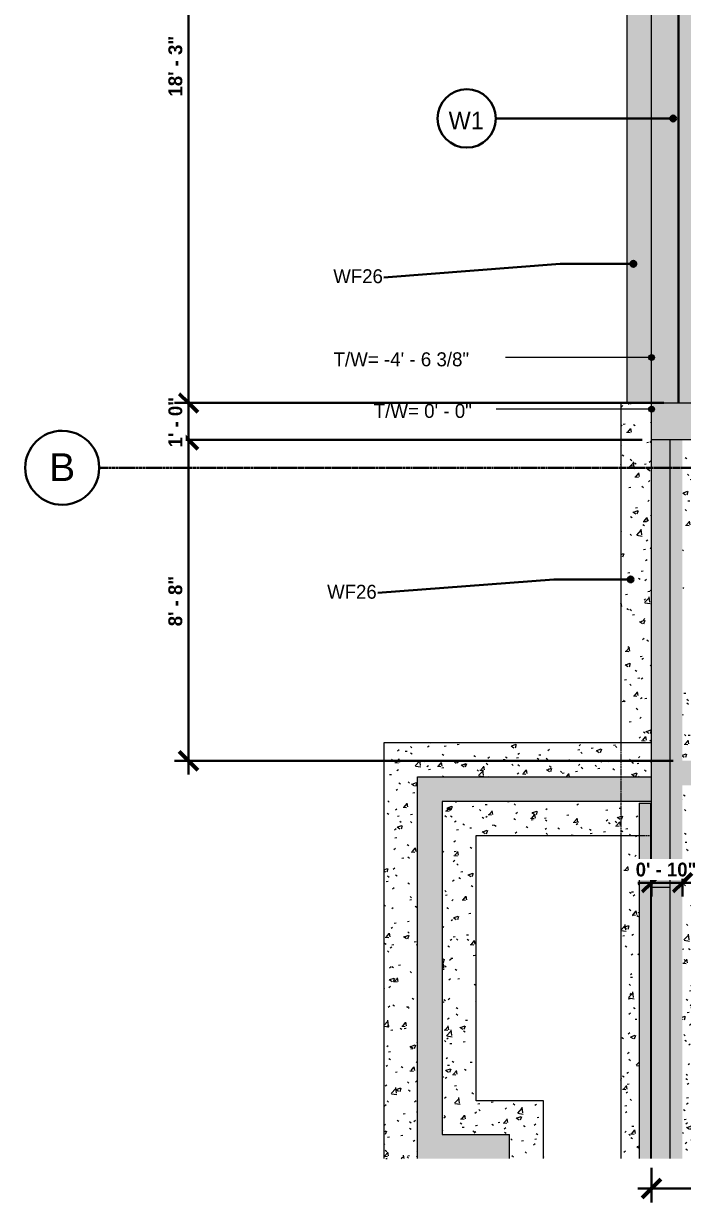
# Model space of a CAD drawing. Header units: inches. Extents: x -4033 to -3004, y 11263 to 12032.
# Drawn here: x -4032.8 to -3819.3, y 11297 to 11679.2 of the extents above; entities that cross this region are included whole.
import ezdxf

# ---------------------------------------------------------------- set-up
doc = ezdxf.new("R2010")
doc.units = ezdxf.units.IN
doc.header["$MEASUREMENT"] = 0
for name, pattern in [('Dash', [0.25, 0.125, -0.125]), ('Grid Line 1_2_', [0.875, 0.5, -0.125, 0.125, -0.125]), ('Hidden 1_8_', [0.1875, 0.125, -0.0625])]:
    doc.linetypes.add(name, pattern=pattern)
for name, color, linetype, lineweight in [('A-ANNO-DIMS', 211, 'Continuous', 9), ('A-ANNO-DIMS-48', 211, 'Continuous', 9), ('A-WALL', 113, 'Continuous', 18), ('A-WALL-IDEN', 211, 'Continuous', 30), ('G-ANNO-DIMS', 111, 'Continuous', 9), ('S-BEAM', 12, 'Continuous', 9), ('S-FNDN', 32, 'Continuous', 18), ('S-FNDN-HDLN', 4, 'Dash', 9), ('S-FNDN-IDEN', 2, 'Continuous', 30), ('S-GRID', 1, 'Continuous', 9), ('S-GRID-IDEN', 1, 'Continuous', 30)]:
    doc.layers.add(name, color=color, linetype=linetype, lineweight=lineweight)
doc.styles.add('Arial', font='arial.ttf', dxfattribs={"height": 9})
doc.styles.add('Century Gothic', font='', dxfattribs={"height": 4.5})
doc.styles.add('Century Gothic_1', font='', dxfattribs={"height": 4.535433})
doc.styles.add('Century Gothic_2', font='', dxfattribs={"height": 5.669291})
doc.styles.add('Century Gothic_B', font='', dxfattribs={"height": 4.5})
doc.styles.get('Century Gothic').set_extended_font_data('Century Gothic')
doc.styles.get('Century Gothic_1').set_extended_font_data('Century Gothic')
doc.styles.get('Century Gothic_2').set_extended_font_data('Century Gothic')
doc.styles.get('Century Gothic_B').set_extended_font_data('Century Gothic', bold=True)
doc.dimstyles.new('OD__1_16__Tol__', dxfattribs={"dimscale": 12, "dimtxt": 4.698757, "dimasz": 0.5, "dimexe": 0.375, "dimexo": 0.25, "dimgap": 0.0625, "dimtad": 1, "dimdec": 4, "dimrnd": 0.0625, "dimzin": 3, "dimdsep": 46, "dimlunit": 4, "dimtxsty": 'Century Gothic_B', "dimblk1": 'OBLIQUE', "dimblk2": 'OBLIQUE', "dimsah": 1, "dimcen": 0.09, "dimdle": 0.375, "dimazin": 0, "dimtfac": 1, "dimtdec": 4, "dimtix": 1, "dimtmove": 0, "dimatfit": 3, "dimfxl": 1, "dimtvp": 1, "dimtfill": 1, "dimfrac": 2, "dimtolj": 1, "dimtzin": 0, "dimlwd": 30, "dimlwe": 30, "dimarcsym": 2})
doc.dimstyles.new('OD__1_4__Tol__', dxfattribs={"dimscale": 12, "dimtxt": 4.698757, "dimasz": 0.5, "dimexe": 0.375, "dimexo": 0.25, "dimgap": 0.0625, "dimtad": 1, "dimrnd": 0.25, "dimzin": 1, "dimdsep": 46, "dimlunit": 4, "dimtxsty": 'Century Gothic_B', "dimblk1": 'OBLIQUE', "dimblk2": 'OBLIQUE', "dimsah": 1, "dimcen": 0.09, "dimdle": 0.375, "dimazin": 0, "dimtfac": 1, "dimtdec": 4, "dimtix": 1, "dimtmove": 0, "dimatfit": 3, "dimfxl": 1, "dimtvp": 1, "dimtfill": 1, "dimfrac": 2, "dimtolj": 1, "dimtzin": 0, "dimlwd": 30, "dimlwe": 30, "dimarcsym": 2})
pattern_1 = [(50, (0, 0), (13.77135, -1.20496), [1.44, -15.84]), (355, (0, 0), (-2.66442, 14.442176), [1.152, -12.672]), (100.451, (1.148, -0.1), (11.107076, 13.237366), [1.224, -13.462]), (46.184, (0, 3.84), (20.491284, -3.17785), [2.16, -23.76]), (96.636, (1.708, 3.575), (17.94587, 18.703152), [1.836, -20.193]), (351.184, (0, 3.84), (17.94541, 18.702614), [1.728, -19.008]), (21, (1.92, 2.88), (11.460518, -7.730365), [1.44, -15.84]), (326, (1.92, 2.88), (4.671352, 13.923149), [1.152, -12.672]), (71.451, (2.875, 2.236), (16.13207, 6.192844), [1.224, -13.462]), (37.5, (0, 0), (0.2331231, 6.3917502), [0.634, -11.885, 0.634, -12.23, -12.72]), (37.5, (0, 0), (0.2331231, 6.3917502), [-25.382, 0.634, -12.086]), (7.5, (0, 0), (5.0507295, 7.573041), [0.634, -6.701, 0.634, -11.597, -4.848]), (7.5, (0, 0), (5.0507295, 7.573041), [-19.565, 0.634, -4.214]), (327.5, (-4.282, 0), (10.2495805, -0.4328898), [0.634, -4.166, 0.634, -14.342, -19.872]), (327.5, (-4.282, 0), (10.2495805, -0.4328898), [-19.776, 0.634, -19.238]), (317.5, (-6.202, 0), (11.19739, 1.922144), [0.634, -5.606, 0.634, -9.312, -14.112]), (317.5, (-6.202, 0), (11.19739, 1.922144), [-16.186, 0.634, -13.478])]

# ---------------------------------------------------------------- blocks, each defined once
blk = doc.blocks.new('L-Angle - GALV_ ANGLE - T_B_D_-1693491-FOUNDATION PLAN - Callout 1')
at = {"layer": 'S-BEAM', "linetype": 'Hidden 1_8_'}
blk.add_line((-45.9, -0.83), (69.39, -0.83), dxfattribs=at)
blk = doc.blocks.new('Grid - Grid Head - Circle-1738874-FOUNDATION PLAN - Callout 1')
at = {"layer": 'S-GRID-IDEN'}
for start, end in [(360, 180), (180, 360)]:
    blk.add_arc((0, 0), 0.25, start, end, dxfattribs=at)
blk = doc.blocks.new('DIMBLOCK1-FOUNDATION PLAN - Callout 1')
at = {"layer": 'A-ANNO-DIMS-48', "lineweight": 30}
for p, q in [((-3583.32, 11433.19), (-3583.32, 11297)), ((-3583.32, 11301.5), (-3583.32, 11433.19)), ((-3829.32, 11301.5), (-3829.32, 11308.22)), ((-3829.32, 11307.85), (-3829.32, 11297)), ((-3833.82, 11301.5), (-3583.32, 11301.5))]:
    blk.add_line(p, q, dxfattribs=at)
at = {"layer": 'A-ANNO-DIMS-48', "lineweight": 50}
for p, q in [((-3829.32, 11301.5), (-3826.32, 11304.5)), ((-3583.32, 11301.5), (-3580.32, 11304.5)), ((-3829.32, 11301.5), (-3832.32, 11298.5)), ((-3583.32, 11301.5), (-3586.32, 11298.5))]:
    blk.add_line(p, q, dxfattribs=at)
at = {"layer": 'A-ANNO-DIMS-48', "color": 0, "lineweight": 30, "insert": (-3716.47, 11308.02), "char_height": 4.5, "width": 24.344, "attachment_point": 1, "line_spacing_factor": 0.984502, "style": 'Century Gothic_B', "bg_fill": 3, "box_fill_scale": 1.25, "bg_fill_color": 256, "bg_fill_true_color": 13158600, "bg_fill_transparency": 0}
blk.add_mtext('20\' - 6"', dxfattribs=at)
blk = doc.blocks.new('_Oblique')
at = {"color": 0, "linetype": 'ByBlock', "lineweight": -2}
blk.add_line((-0.5, -0.5), (0.5, 0.5), dxfattribs=at)
blk = doc.blocks.new('DIMBLOCK7-FOUNDATION PLAN - Callout 1')
at = {"layer": 'A-ANNO-DIMS-48', "lineweight": 50}
for p, q in [((-3829.32, 11400.66), (-3826.32, 11403.66)), ((-3819.32, 11400.66), (-3816.32, 11403.66)), ((-3829.32, 11400.66), (-3832.32, 11397.66)), ((-3819.32, 11400.66), (-3822.32, 11397.66))]:
    blk.add_line(p, q, dxfattribs=at)
at = {"layer": 'A-ANNO-DIMS-48', "lineweight": 30}
for p, q in [((-3829.32, 11401.9), (-3829.32, 11396.16)), ((-3829.32, 11400.66), (-3829.32, 11401.9)), ((-3819.32, 11401.9), (-3819.32, 11396.16)), ((-3819.32, 11400.66), (-3819.32, 11401.9)), ((-3833.82, 11400.66), (-3819.32, 11400.66))]:
    blk.add_line(p, q, dxfattribs=at)
at = {"layer": 'A-ANNO-DIMS-48', "color": 0, "lineweight": 30, "insert": (-3834.47, 11407.17), "char_height": 4.5, "width": 24.344, "attachment_point": 1, "line_spacing_factor": 0.984502, "style": 'Century Gothic_B', "bg_fill": 3, "box_fill_scale": 1.25, "bg_fill_color": 256, "bg_fill_true_color": 13158600, "bg_fill_transparency": 0}
blk.add_mtext('0\' - 10"', dxfattribs=at)
blk = doc.blocks.new('DIMBLOCK8-FOUNDATION PLAN - Callout 1')
at = {"layer": 'A-ANNO-DIMS-48', "lineweight": 30}
for p, q in [((-3587.32, 11433.19), (-3587.32, 11396.16)), ((-3587.32, 11400.66), (-3587.32, 11433.19)), ((-3819.32, 11401.9), (-3819.32, 11396.16)), ((-3819.32, 11400.66), (-3819.32, 11401.9)), ((-3819.32, 11400.66), (-3587.32, 11400.66))]:
    blk.add_line(p, q, dxfattribs=at)
at = {"layer": 'A-ANNO-DIMS-48', "lineweight": 50}
for p, q in [((-3819.32, 11400.66), (-3816.32, 11403.66)), ((-3587.32, 11400.66), (-3584.32, 11403.66)), ((-3819.32, 11400.66), (-3822.32, 11397.66)), ((-3587.32, 11400.66), (-3590.32, 11397.66))]:
    blk.add_line(p, q, dxfattribs=at)
at = {"layer": 'A-ANNO-DIMS-48', "color": 0, "lineweight": 30, "insert": (-3713.47, 11407.17), "char_height": 4.5, "width": 24.344, "attachment_point": 1, "line_spacing_factor": 0.984502, "style": 'Century Gothic_B', "bg_fill": 3, "box_fill_scale": 1.25, "bg_fill_color": 256, "bg_fill_true_color": 13158600, "bg_fill_transparency": 0}
blk.add_mtext('19\' - 4"', dxfattribs=at)
blk = doc.blocks.new('Wall Type - Familia4-287244-FOUNDATION PLAN - Callout 1')
at = {"layer": 'A-WALL-IDEN'}
blk.add_circle((0, 0), 0.1969, dxfattribs=at)
blk = doc.blocks.new('DIMBLOCK17-FOUNDATION PLAN - Callout 1')
at = {"layer": 'A-ANNO-DIMS-48', "lineweight": 50}
for p, q in [((-3979.38, 11544.19), (-3982.38, 11547.19)), ((-3979.38, 11544.19), (-3976.38, 11541.19)), ((-3979.38, 11440.19), (-3982.38, 11443.19)), ((-3979.38, 11440.19), (-3976.38, 11437.19))]:
    blk.add_line(p, q, dxfattribs=at)
at = {"layer": 'A-ANNO-DIMS-48', "lineweight": 30}
for p, q in [((-3832.32, 11544.19), (-3983.88, 11544.19)), ((-3979.38, 11435.69), (-3979.38, 11544.19)), ((-3979.38, 11544.19), (-3832.32, 11544.19)), ((-3822.32, 11440.19), (-3983.88, 11440.19)), ((-3979.38, 11440.19), (-3822.32, 11440.19))]:
    blk.add_line(p, q, dxfattribs=at)
at = {"layer": 'A-ANNO-DIMS-48', "color": 0, "lineweight": 30, "insert": (-3985.9, 11483.8), "char_height": 4.5, "width": 20.1375, "attachment_point": 1, "rotation": 90, "line_spacing_factor": 0.984502, "style": 'Century Gothic_B', "bg_fill": 3, "box_fill_scale": 1.25, "bg_fill_color": 256, "bg_fill_true_color": 13158600, "bg_fill_transparency": 0}
blk.add_mtext('8\' - 8"', dxfattribs=at)
blk = doc.blocks.new('DIMBLOCK18-FOUNDATION PLAN - Callout 1')
at = {"layer": 'A-ANNO-DIMS-48', "lineweight": 50}
for p, q in [((-3979.38, 11556.19), (-3982.38, 11559.19)), ((-3979.38, 11556.19), (-3976.38, 11553.19)), ((-3979.38, 11544.19), (-3982.38, 11547.19)), ((-3979.38, 11544.19), (-3976.38, 11541.19))]:
    blk.add_line(p, q, dxfattribs=at)
at = {"layer": 'A-ANNO-DIMS-48', "lineweight": 30}
for p, q in [((-3825.32, 11556.19), (-3983.88, 11556.19)), ((-3979.38, 11544.19), (-3979.38, 11556.19)), ((-3979.38, 11556.19), (-3825.32, 11556.19)), ((-3832.32, 11544.19), (-3983.88, 11544.19)), ((-3979.38, 11544.19), (-3832.32, 11544.19))]:
    blk.add_line(p, q, dxfattribs=at)
at = {"layer": 'A-ANNO-DIMS-48', "color": 0, "lineweight": 30, "insert": (-3985.9, 11541.8), "char_height": 4.5, "width": 20.1375, "attachment_point": 1, "rotation": 90, "line_spacing_factor": 0.984502, "style": 'Century Gothic_B', "bg_fill": 3, "box_fill_scale": 1.25, "bg_fill_color": 256, "bg_fill_true_color": 13158600, "bg_fill_transparency": 0}
blk.add_mtext('1\' - 0"', dxfattribs=at)
blk = doc.blocks.new('DIMBLOCK19-FOUNDATION PLAN - Callout 1')
at = {"layer": 'A-ANNO-DIMS-48', "lineweight": 50}
for p, q in [((-3979.38, 11775.19), (-3982.38, 11778.19)), ((-3979.38, 11775.19), (-3976.38, 11772.19)), ((-3979.38, 11556.19), (-3982.38, 11559.19)), ((-3979.38, 11556.19), (-3976.38, 11553.19))]:
    blk.add_line(p, q, dxfattribs=at)
at = {"layer": 'A-ANNO-DIMS-48', "lineweight": 30}
for p, q in [((-3754.32, 11775.19), (-3983.88, 11775.19)), ((-3979.38, 11556.19), (-3979.38, 11775.19)), ((-3979.38, 11775.19), (-3754.32, 11775.19)), ((-3825.32, 11556.19), (-3983.88, 11556.19)), ((-3979.38, 11556.19), (-3825.32, 11556.19))]:
    blk.add_line(p, q, dxfattribs=at)
at = {"layer": 'A-ANNO-DIMS-48', "color": 0, "lineweight": 30, "insert": (-3985.9, 11655.55), "char_height": 4.5, "width": 24.344, "attachment_point": 1, "rotation": 90, "line_spacing_factor": 0.984502, "style": 'Century Gothic_B', "bg_fill": 3, "box_fill_scale": 1.25, "bg_fill_color": 256, "bg_fill_true_color": 13158600, "bg_fill_transparency": 0}
blk.add_mtext('18\' - 3"', dxfattribs=at)

msp = doc.modelspace()

# ---------------------------------------------------------------- hatches: boundary and pattern name
at = {"layer": 'A-WALL'}
for points in [[(-3732.95739, 11432.1894), (-3587.32374, 11432.1894), (-3587.32374, 11440.1894), (-3819.32374, 11440.1894), (-3819.32374, 11432.1894), (-3809.32374, 11432.1894)], [(-3905.12374, 11426.9894), (-3829.32374, 11426.9894), (-3829.32374, 11434.9894), (-3905.12374, 11434.9894)], [(-3905.12374, 11311.20316), (-3897.12374, 11311.20316), (-3897.12374, 11426.9894), (-3905.12374, 11426.9894), (-3905.12374, 11342.52273)], [(-3897.12374, 11311.20316), (-3875.32374, 11311.20316), (-3875.32374, 11318.9894), (-3897.12374, 11318.9894)]]:
    msp.add_hatch(color=256, dxfattribs=at).paths.add_polyline_path(points, flags=0)
at = {"layer": 'A-WALL-IDEN'}
h = msp.add_hatch(color=256, dxfattribs=at)
edge = h.paths.add_edge_path(flags=0)
edge.add_arc((-3822.32374, 11648.43091), 0.9375, 0, 360)
at = {"layer": 'G-ANNO-DIMS'}
h = msp.add_hatch(color=256, dxfattribs=at)
edge = h.paths.add_edge_path(flags=0)
edge.add_arc((-3829.32374, 11570.92925), 0.9375, 0, 360)
h = msp.add_hatch(color=256, dxfattribs=at)
edge = h.paths.add_edge_path(flags=0)
edge.add_arc((-3829.32374, 11554.20249), 0.9375, 0, 360)
at = {"layer": 'S-BEAM'}
msp.add_hatch(color=253, dxfattribs=at).paths.add_polyline_path([(-3829.32374, 11311.20316), (-3829.32374, 11426.4894), (-3833.32374, 11426.4894), (-3833.32374, 11311.20316)], flags=0)
at = {"layer": 'S-FNDN', "lineweight": 9}
h = msp.add_hatch(dxfattribs=at)
h.set_pattern_fill('FP_3', color=256, style=0, pattern_type=2)
h.set_pattern_definition(pattern_1)
h.paths.add_polyline_path([(-3809.32374, 11529.1894), (-3807.32374, 11529.1894), (-3807.32374, 11544.1894), (-3809.32374, 11544.1894)], flags=0)
h.paths.add_polyline_path([(-3807.32374, 11556.1894), (-3807.32374, 11830.9894), (-3815.32374, 11830.9894), (-3815.32374, 11556.1894), (-3809.32374, 11556.1894)], flags=0)
h.paths.add_polyline_path([(-3829.32374, 11556.1894), (-3829.32374, 11830.9894), (-3837.32374, 11830.9894), (-3837.32374, 11556.1894)], flags=0)
at = {"layer": 'S-FNDN'}
for points in [[(-3820.82374, 11556.1894), (-3820.82374, 11830.9894), (-3829.32374, 11830.9894), (-3829.32374, 11556.1894)], [(-3820.32374, 11556.1894), (-3820.32374, 11830.9894), (-3820.82374, 11830.9894), (-3820.82374, 11556.1894)], [(-3815.32374, 11556.1894), (-3815.32374, 11830.9894), (-3820.32374, 11830.9894), (-3820.32374, 11556.1894)], [(-3829.32374, 11544.1894), (-3599.32374, 11544.1894), (-3599.32374, 11556.1894), (-3829.32374, 11556.1894)], [(-3829.32374, 11399.1894), (-3823.32374, 11399.1894), (-3823.32374, 11544.1894), (-3829.32374, 11544.1894), (-3829.32374, 11415.9894)], [(-3819.32374, 11311.20316), (-3819.32374, 11544.1894), (-3823.32374, 11544.1894), (-3823.32374, 11311.20316)], [(-3823.32374, 11311.20316), (-3823.32374, 11399.1894), (-3829.32374, 11399.1894), (-3829.32374, 11311.20316)]]:
    msp.add_hatch(color=256, dxfattribs=at).paths.add_polyline_path(points, flags=0)
at = {"layer": 'S-FNDN', "lineweight": 9}
h = msp.add_hatch(dxfattribs=at)
h.set_pattern_fill('FP_3', color=256, style=0, pattern_type=2)
h.set_pattern_definition(pattern_1)
h.paths.add_polyline_path([(-3809.32374, 11311.20316), (-3809.32374, 11432.1894), (-3819.32374, 11432.1894), (-3819.32374, 11311.20316), (-3810.81728, 11311.20316)], flags=0)
h.paths.add_polyline_path([(-3833.32374, 11311.20316), (-3833.32374, 11415.9894), (-3839.32374, 11415.9894), (-3839.32374, 11311.20316)], flags=0)
h.paths.add_polyline_path([(-3819.32374, 11440.1894), (-3809.32374, 11440.1894), (-3809.32374, 11466.9894), (-3818.82374, 11466.9894), (-3818.82374, 11514.9894), (-3809.32374, 11514.9894), (-3809.32374, 11544.1894), (-3819.32374, 11544.1894), (-3819.32374, 11468.1894)], flags=0)
h.paths.add_polyline_path([(-3839.32374, 11445.9894), (-3829.32374, 11445.9894), (-3829.32374, 11556.1894), (-3839.32374, 11556.1894), (-3839.32374, 11544.1894)], flags=0)
h = msp.add_hatch(dxfattribs=at)
h.set_pattern_fill('FP_3', color=256, style=0, pattern_type=2)
h.set_pattern_definition(pattern_1)
h.paths.add_polyline_path([(-3905.12374, 11311.20316), (-3905.12374, 11434.9894), (-3886.12374, 11434.9894), (-3886.12374, 11445.9894), (-3916.12374, 11445.9894), (-3916.12374, 11311.20316), (-3913.22362, 11311.20316)], flags=0)
h.paths.add_polyline_path([(-3886.12374, 11318.9894), (-3886.12374, 11426.9894), (-3897.12374, 11426.9894), (-3897.12374, 11318.9894), (-3889.1304, 11318.9894)], flags=0)
h = msp.add_hatch(dxfattribs=at)
h.set_pattern_fill('FP_3', color=256, style=0, pattern_type=2)
h.set_pattern_definition(pattern_1)
h.paths.add_polyline_path([(-3833.32374, 11415.9894), (-3833.32374, 11426.4894), (-3829.32374, 11426.4894), (-3829.32374, 11426.9894), (-3886.12374, 11426.9894), (-3886.12374, 11415.9894), (-3839.32374, 11415.9894)], flags=0)
h.paths.add_polyline_path([(-3886.12374, 11434.9894), (-3829.32374, 11434.9894), (-3829.32374, 11445.9894), (-3886.12374, 11445.9894)], flags=0)
h = msp.add_hatch(dxfattribs=at)
h.set_pattern_fill('FP_3', color=256, style=0, pattern_type=2)
h.set_pattern_definition(pattern_1)
h.paths.add_polyline_path([(-3864.32374, 11311.20316), (-3864.32374, 11329.9894), (-3886.12374, 11329.9894), (-3886.12374, 11318.9894), (-3875.32374, 11318.9894), (-3875.32374, 11311.20316)], flags=0)
at = {"layer": 'S-FNDN-IDEN'}
h = msp.add_hatch(color=256, dxfattribs=at)
edge = h.paths.add_edge_path(flags=0)
edge.add_arc((-3835.22593, 11601.29349), 0.9375, 0, 360)
h = msp.add_hatch(color=256, dxfattribs=at)
edge = h.paths.add_edge_path(flags=0)
edge.add_arc((-3836.09448, 11498.98916), 0.9375, 0, 360)

# ---------------------------------------------------------------- linework, layer by layer
at = {"layer": 'A-WALL'}
for p, q in [((-3905.12374, 11434.9894), (-3829.32374, 11434.9894)), ((-3905.12374, 11311.20316), (-3905.12374, 11434.9894)), ((-3829.32374, 11426.9894), (-3897.12374, 11426.9894)), ((-3897.12374, 11426.9894), (-3897.12374, 11318.9894)), ((-3897.12374, 11318.9894), (-3875.32374, 11318.9894)), ((-3875.32374, 11311.20316), (-3875.32374, 11318.9894))]:
    msp.add_line(p, q, dxfattribs=at)
at = {"layer": 'A-WALL-IDEN'}
msp.add_line((-3822.32374, 11648.43091), (-3879.77256, 11648.43091), dxfattribs=at)
msp.add_circle((-3822.32374, 11648.43091), 0.9375, dxfattribs=at)
at = {"layer": 'G-ANNO-DIMS'}
for p, q in [((-3861.0495, 11570.92925), (-3884.66228, 11570.92925)), ((-3829.32374, 11570.92925), (-3861.0495, 11570.92925)), ((-3868.58959, 11554.20249), (-3884.99062, 11554.20249)), ((-3829.32374, 11554.20249), (-3868.58959, 11554.20249))]:
    msp.add_line(p, q, dxfattribs=at)
for centre in [(-3829.32374, 11570.92925), (-3829.32374, 11554.20249)]:
    msp.add_circle(centre, 0.9375, dxfattribs=at)
at = {"layer": 'S-BEAM', "color": 143}
for q in [(-3829.32374, 11426.4894), (-3833.32374, 11311.20316)]:
    msp.add_line((-3833.32374, 11426.4894), q, dxfattribs=at)
at = {"layer": 'S-FNDN'}
for p, q in [((-3829.32374, 11311.20316), (-3829.32374, 11959.49916)), ((-3820.82374, 11830.9894), (-3820.82374, 11556.1894)), ((-3820.32374, 11556.1894), (-3820.32374, 11830.9894)), ((-3829.32374, 11556.1894), (-3485.32374, 11556.1894)), ((-3587.32374, 11544.1894), (-3829.32374, 11544.1894)), ((-3823.32374, 11311.20316), (-3823.32374, 11544.1894)), ((-3829.32374, 11399.1894), (-3823.32374, 11399.1894))]:
    msp.add_line(p, q, dxfattribs=at)
at = {"layer": 'S-FNDN', "color": 253}
for p, q in [((-3837.32374, 11830.9894), (-3837.32374, 11556.1894)), ((-3839.32374, 11556.1894), (-3837.32374, 11556.1894)), ((-3839.32374, 11556.1894), (-3839.32374, 11445.9894)), ((-3916.12374, 11445.9894), (-3916.12374, 11311.20316)), ((-3829.32374, 11445.9894), (-3916.12374, 11445.9894)), ((-3886.12374, 11329.9894), (-3886.12374, 11415.9894)), ((-3886.12374, 11415.9894), (-3833.32374, 11415.9894)), ((-3839.32374, 11415.9894), (-3839.32374, 11311.20316)), ((-3864.32374, 11329.9894), (-3886.12374, 11329.9894)), ((-3864.32374, 11311.20316), (-3864.32374, 11329.9894))]:
    msp.add_line(p, q, dxfattribs=at)
at = {"layer": 'S-FNDN-HDLN'}
for p, q in [((-3839.32374, 11445.98744), (-3839.32374, 11415.99135)), ((-3833.32178, 11415.9894), (-3829.32374, 11415.9894))]:
    msp.add_line(p, q, dxfattribs=at)
at = {"layer": 'S-FNDN-IDEN'}
for p, q in [((-3858.98629, 11601.29349), (-3916.05777, 11596.9205)), ((-3835.22593, 11601.29349), (-3858.98629, 11601.29349)), ((-3860.98629, 11498.98916), (-3918.05777, 11494.61617)), ((-3836.09448, 11498.98916), (-3860.98629, 11498.98916))]:
    msp.add_line(p, q, dxfattribs=at)
for centre in [(-3835.22593, 11601.29349), (-3836.09448, 11498.98916)]:
    msp.add_circle(centre, 0.9375, dxfattribs=at)
at = {"layer": 'S-GRID', "linetype": 'Grid Line 1_2_', "lineweight": 30}
msp.add_line((-3003.73831, 11535.1894), (-4008.27416, 11535.1894), dxfattribs=at)

# ---------------------------------------------------------------- block references
at = {"layer": 'A-WALL-IDEN', "xscale": 47.99999999999997, "yscale": 47.99999999999997, "zscale": 47.99999999999997}
msp.add_blockref('Wall Type - Familia4-287244-FOUNDATION PLAN - Callout 1', (-3889.22137, 11648.43091), dxfattribs=at)
at = {"layer": 'S-BEAM', "linetype": 'Hidden 1_8_', "rotation": 90}
msp.add_blockref('L-Angle - GALV_ ANGLE - T_B_D_-1693491-FOUNDATION PLAN - Callout 1', (-3830.40374, 11357.10313), dxfattribs=at)
at = {"layer": 'S-GRID-IDEN', "xscale": 47.99999999999997, "yscale": 47.99999999999997, "zscale": 47.99999999999997, "rotation": 89.99999999999984}
msp.add_blockref('Grid - Grid Head - Circle-1738874-FOUNDATION PLAN - Callout 1', (-4020.27416, 11535.1894), dxfattribs=at)

# ---------------------------------------------------------------- texts
at = {"layer": 'A-WALL-IDEN', "lineweight": 9, "insert": (-3895.07426, 11650.59063), "char_height": 5.669291, "width": 14.3925, "attachment_point": 1, "style": 'Century Gothic_2'}
msp.add_mtext('W1', dxfattribs=at)
at = {"layer": 'S-FNDN-IDEN', "lineweight": 9, "char_height": 4.5, "width": 19.695, "attachment_point": 1, "style": 'Century Gothic'}
for insert in [(-3932.44202, 11599.53916), (-3934.44202, 11497.23483)]:
    msp.add_mtext('WF26', dxfattribs=dict(at, insert=insert))
at = {"layer": 'S-GRID-IDEN', "lineweight": 9, "insert": (-4024.47738, 11539.87981), "char_height": 9, "width": 10.1505, "attachment_point": 1, "style": 'Arial'}
msp.add_mtext('B', dxfattribs=at)

# ---------------------------------------------------------------- next in the draw order: texts
at = {"layer": 'G-ANNO-DIMS', "char_height": 4.5354331, "attachment_point": 1, "line_spacing_factor": 0.984502, "style": 'Century Gothic_1', "bg_fill": 3, "box_fill_scale": 1.25, "bg_fill_color": 256, "bg_fill_true_color": 13158600, "bg_fill_transparency": 0}
for s, insert, width in [('T/W= -4\' - 6 3/8"', (-3932.37475, 11572.61155), 54.5549618), ('T/W= 0\' - 0"', (-3919.34849, 11555.88479), 38.5294417)]:
    msp.add_mtext(s, dxfattribs=dict(at, insert=insert, width=width))

# ---------------------------------------------------------------- next in the draw order: dimensions: what is measured, and where the dimension line sits
at = {"layer": 'A-ANNO-DIMS', "lineweight": 30}
dim = msp.add_linear_dim(base=(-3583.32374, 11301.5017), p1=(-3829.32374, 11310.84971), p2=(-3583.32374, 11436.1894), dimstyle='OD__1_4__Tol__', override={"dimpost": '<>', "dimfxl": 276.090631}, dxfattribs=at)
dim.commit()
dim.dimension.update_dxf_attribs({"geometry": 'DIMBLOCK1-FOUNDATION PLAN - Callout 1', "text_midpoint": (-3706.32374, 11304.61489)})

# ---------------------------------------------------------------- next in the draw order: dimensions: what is measured, and where the dimension line sits
dim = msp.add_linear_dim(base=(-3819.32374, 11400.65683), p1=(-3829.32374, 11404.89947), p2=(-3819.32374, 11404.89947), dimstyle='OD__1_4__Tol__', override={"dimpost": '<>', "dimfxl": 10}, dxfattribs=at)
dim.commit()
dim.dimension.update_dxf_attribs({"geometry": 'DIMBLOCK7-FOUNDATION PLAN - Callout 1', "text_midpoint": (-3824.32374, 11403.77002)})

# ---------------------------------------------------------------- next in the draw order: dimensions: what is measured, and where the dimension line sits
dim = msp.add_linear_dim(base=(-3587.32374, 11400.65683), p1=(-3819.32374, 11404.89947), p2=(-3587.32374, 11436.1894), dimstyle='OD__1_4__Tol__', override={"dimpost": '<>', "dimfxl": 234.100532}, dxfattribs=at)
dim.commit()
dim.dimension.update_dxf_attribs({"geometry": 'DIMBLOCK8-FOUNDATION PLAN - Callout 1', "text_midpoint": (-3703.32374, 11403.77002)})

# ---------------------------------------------------------------- next in the draw order: dimensions: what is measured, and where the dimension line sits
dim = msp.add_linear_dim(base=(-3979.38267, 11544.1894), p1=(-3819.32374, 11440.1894), p2=(-3829.32374, 11544.1894), angle=90, dimstyle='OD__1_16__Tol__', override={"dimpost": '<>', "dimfxl": 104.479663}, dxfattribs=at)
dim.commit()
dim.dimension.update_dxf_attribs({"geometry": 'DIMBLOCK17-FOUNDATION PLAN - Callout 1', "text_midpoint": (-3982.49586, 11492.1894)})

# ---------------------------------------------------------------- next in the draw order: dimensions: what is measured, and where the dimension line sits
dim = msp.add_linear_dim(base=(-3979.38267, 11556.1894), p1=(-3829.32374, 11544.1894), p2=(-3822.32374, 11556.1894), angle=90, dimstyle='OD__1_16__Tol__', override={"dimpost": '<>', "dimfxl": 13.892444}, dxfattribs=at)
dim.commit()
dim.dimension.update_dxf_attribs({"geometry": 'DIMBLOCK18-FOUNDATION PLAN - Callout 1', "text_midpoint": (-3982.49586, 11550.1894)})

# ---------------------------------------------------------------- next in the draw order: dimensions: what is measured, and where the dimension line sits
dim = msp.add_linear_dim(base=(-3979.38267, 11775.1894), p1=(-3822.32374, 11556.1894), p2=(-3751.32374, 11775.1894), angle=90, dimstyle='OD__1_16__Tol__', override={"dimpost": '<>', "dimfxl": 230.221632}, dxfattribs=at)
dim.commit()
dim.dimension.update_dxf_attribs({"geometry": 'DIMBLOCK19-FOUNDATION PLAN - Callout 1', "text_midpoint": (-3982.49586, 11665.6894)})

doc.saveas('drawing.dxf')
